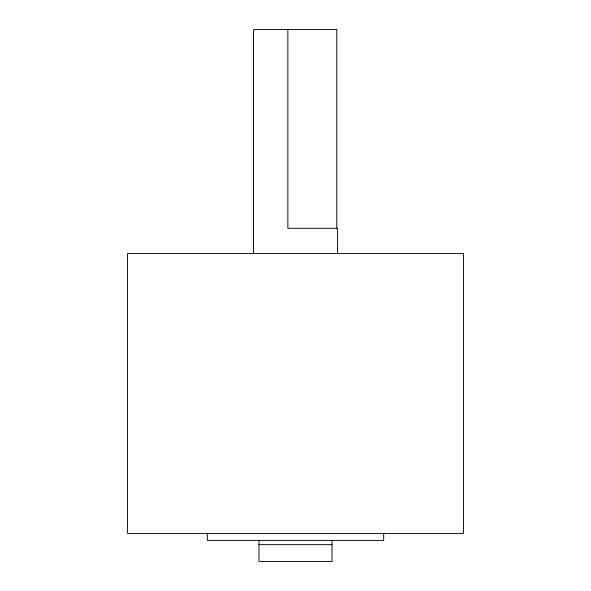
<?xml version="1.0" encoding="UTF-8"?>
<svg xmlns="http://www.w3.org/2000/svg" width="591" height="591" viewBox="0 0 591 591"><rect width="100%" height="100%" fill="white"/><g stroke="black" fill="none" stroke-linecap="round" stroke-linejoin="round"><path stroke-width="0.89" d="M337.491 228.303L287.861 228.303L287.861 29.55M258.984 544.651L332.016 544.651M337.424 228.303L337.491 253.495M383.677 533.422L383.677 540.418L207.323 540.418L207.323 533.422M336.789 228.303L336.789 29.55L253.509 29.55L253.509 253.495M332.016 540.418L332.016 561.45L258.984 561.45L258.984 540.418M463.455 253.495L127.545 253.495L127.545 533.422L463.455 533.422L463.455 253.495"/></g></svg>
